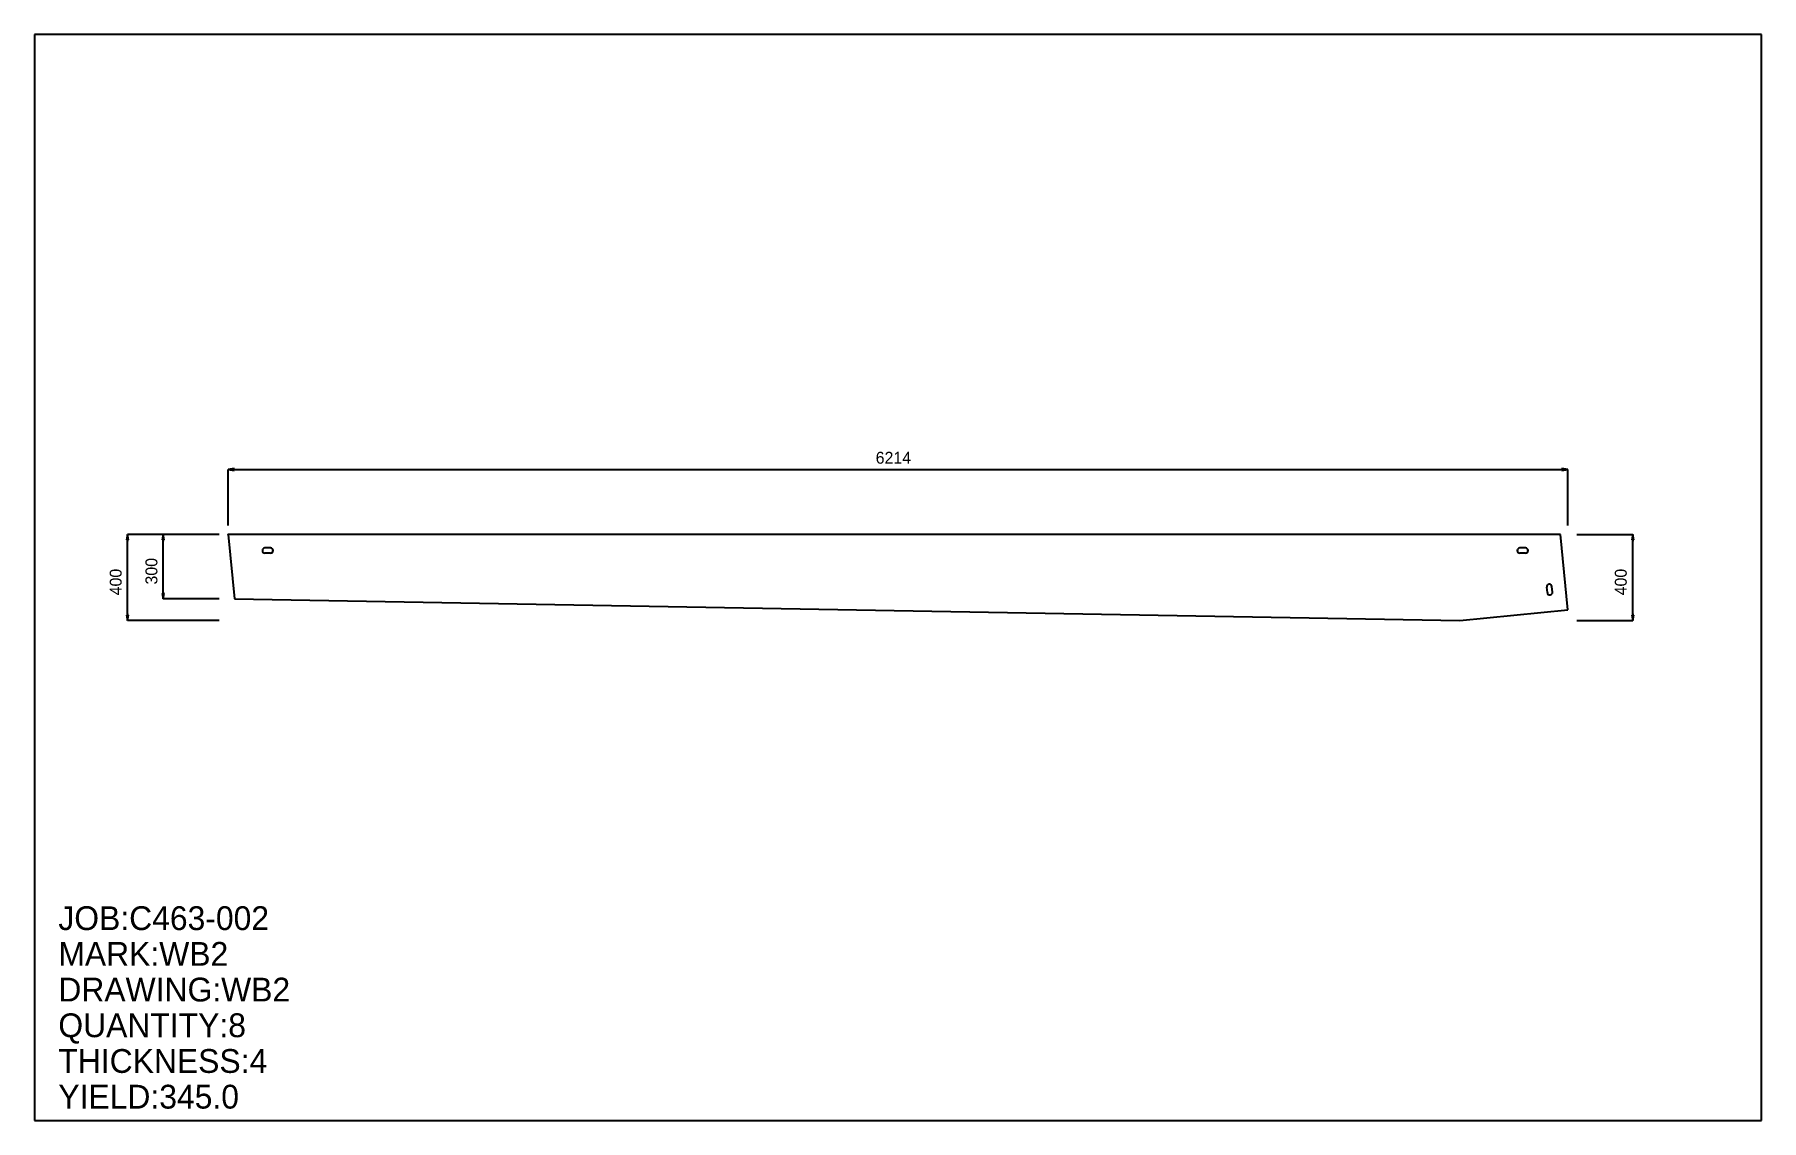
# Model space of a CAD drawing. Extents: x 0 to 8009, y 0 to 5040.
import ezdxf

# ---------------------------------------------------------------- set-up
doc = ezdxf.new("R2010")
doc.units = 0
doc.header["$LTSCALE"] = 0.125
for name, color, linetype in [('2', 7, 'CONTINUOUS'), ('3', 1, 'CONTINUOUS'), ('4', 1, 'CONTINUOUS'), ('5', 7, 'CONTINUOUS'), ('6', 4, 'CONTINUOUS')]:
    doc.layers.add(name, color=color, linetype=linetype)

# ---------------------------------------------------------------- blocks, each defined once
blk = doc.blocks.new('ARROW')
at = {"layer": '2', "linetype": 'CONTINUOUS'}
for p, q in [((0, 0), (-1, 0.166667)), ((-1, 0.166667), (-1, -0.166667)), ((-1, -0.166667), (0, 0))]:
    blk.add_line(p, q, dxfattribs=at)
blk = doc.blocks.new('PLATE')
at = {"layer": '3', "linetype": 'CONTINUOUS'}
for p, q in [((0, 0), (29.998857, -299.98926)), ((6178.6636, 0), (0, 0)), ((6213.6982, -350.34766), (6178.6636, 0)), ((29.998857, -299.98926), (5712.1992, -400.49707)), ((5712.1992, -400.49707), (6213.6982, -350.34766))]:
    blk.add_line(p, q, dxfattribs=at)
at = {"layer": '4', "linetype": 'CONTINUOUS'}
for p, q in [((196.919998, -63), (170.919998, -63)), ((6016.66309, -63), (5990.66309, -63)), ((196.919998, -87), (170.919998, -87)), ((6016.66309, -87), (5990.66309, -87)), ((6118.26472, -270.35157), (6115.67763, -244.480602)), ((6142.14561, -267.96349), (6139.55852, -242.092522))]:
    blk.add_line(p, q, dxfattribs=at)
for centre, start, end in [((170.919998, -75), 90, -90), ((196.919998, -75), -90, 90), ((5990.66309, -75), 90, -90), ((6016.66309, -75), -90, 90), ((6127.61808, -243.286562), 5.710571, -174.289429), ((6130.20516, -269.15753), -174.289429, 5.710571)]:
    blk.add_arc(centre, 12, start, end, dxfattribs=at)
at = {"layer": '5', "linetype": 'CONTINUOUS'}
for p, q in [((-0.1, 0), (0.1, 0)), ((0, -0.1), (0, 0.1))]:
    blk.add_line(p, q, dxfattribs=at)
blk.add_circle((0, 0), 0.1, dxfattribs=at)
at = {"layer": '6', "linetype": 'CONTINUOUS'}
for p, q in [((0, 41.424656), (0, 300.32877)), ((0, 300.27878), (6213.6982, 300.27878)), ((6213.6982, 41.424656), (6213.6982, 300.32877)), ((-41.424625, 0.000003), (-466.02734, 0.000035)), ((-465.97739, -400.49704), (-465.97736, 0.000035)), ((-41.424633, 0.000003), (-300.32874, 0.000023)), ((-300.27878, -299.98923), (-300.27875, 0.000023)), ((6255.123, -0.000003), (6514.0273, -0.000023)), ((6513.9775, -400.4971), (6513.9775, -0.000023)), ((-41.424656, -299.98926), (-300.32877, -299.98923)), ((-41.424656, -400.49707), (-466.02737, -400.49704)), ((6255.123, -400.49707), (6514.0273, -400.4971))]:
    blk.add_line(p, q, dxfattribs=at)
at = {"layer": '6', "xscale": 27.616436, "yscale": 27.616436, "zscale": 27.616436}
for p, rotation in [((0, 300.27878), 180), ((-465.97736, 0.000035), 90), ((-300.27875, 0.000023), 90), ((6513.9775, -0.000023), 90), ((-300.27878, -299.98923), 270), ((-465.97739, -400.49704), 270), ((6513.9775, -400.4971), 270)]:
    blk.add_blockref('ARROW', p, dxfattribs=dict(at, rotation=rotation))
blk.add_blockref('ARROW', (6213.6982, 300.27878), dxfattribs=at)
at = {"layer": '5'}
blk.add_text('ZERO', height=0.015, dxfattribs=at).set_placement((0, 0))
at = {"layer": '6'}
blk.add_text('6214', height=55.233, dxfattribs=at).set_placement((3003.2876, 327.8952))
for s, p in [('300', (-327.8952, -232.8439)), ('400', (-493.59381, -283.09781)), ('400', (6486.3613, -283.09787))]:
    blk.add_text(s, height=55.233, rotation=90, dxfattribs=at).set_placement(p)

msp = doc.modelspace()

# ---------------------------------------------------------------- linework, layer by layer
at = {"layer": '5', "linetype": 'CONTINUOUS'}
for p, q in [((8008.7676, 5040), (0, 5040)), ((0, 5040), (0, 0)), ((8008.7676, 0), (8008.7676, 5040)), ((0, 0), (8008.7676, 0))]:
    msp.add_line(p, q, dxfattribs=at)

# ---------------------------------------------------------------- block references
at = {"layer": '2'}
msp.add_blockref('PLATE', (897.53467, 2720.2485), dxfattribs=at)

# ---------------------------------------------------------------- texts
at = {"layer": '5'}
for s, p in [('JOB:C463-002', (110.46574, 883.72595)), ('MARK:WB2', (110.46574, 718.02734)), ('DRAWING:WB2', (110.46574, 552.32874)), ('QUANTITY:8', (110.46574, 386.6301)), ('THICKNESS:4', (110.46574, 220.93149)), ('YIELD:345.0', (110.46574, 55.232872))]:
    msp.add_text(s, height=110.466, dxfattribs=at).set_placement(p)

doc.saveas('drawing.dxf')
